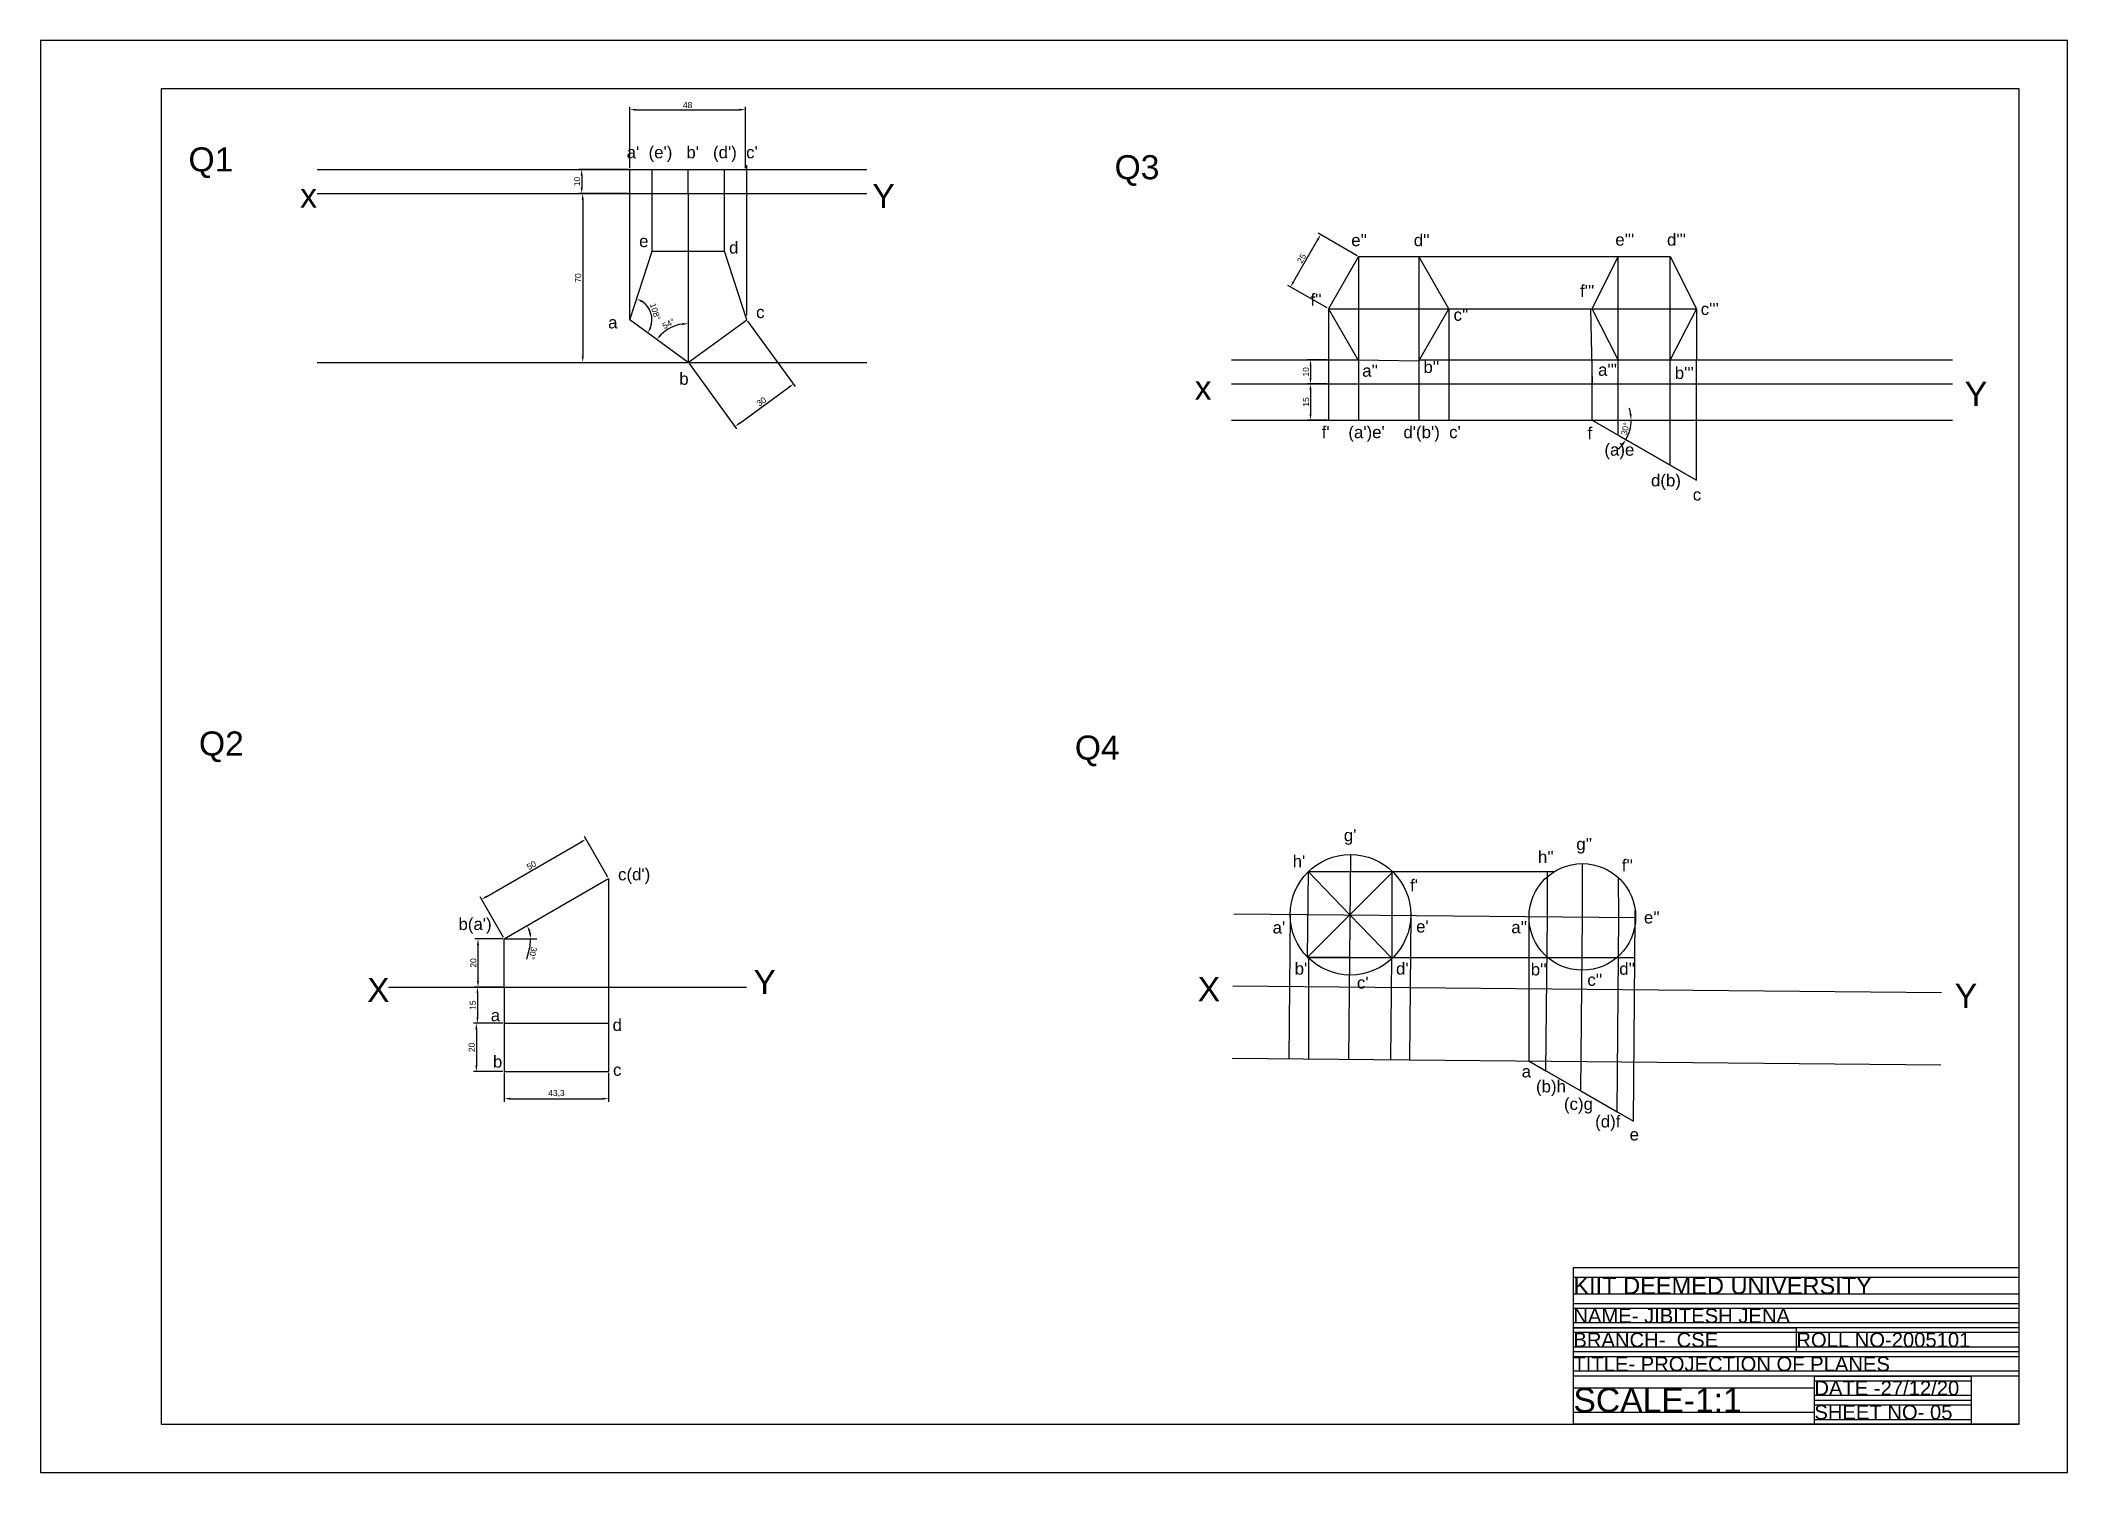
# Model space of a CAD drawing. Header units: millimetres. Extents: x 7 to 848, y -3 to 591.
import ezdxf

# ---------------------------------------------------------------- set-up
doc = ezdxf.new("R2010")
doc.units = ezdxf.units.MM
doc.layers.get('Defpoints').update_dxf_attribs({"color": 2})
doc.layers.add('points', color=200, linetype='Continuous')
doc.styles.get("Standard").update_dxf_attribs({"font": 'arial.ttf'})
doc.dimstyles.new('ISO-25', dxfattribs={"dimtxt": 2.5, "dimasz": 2.5, "dimexe": 1.25, "dimexo": 0.625, "dimtad": 1, "dimtxsty": 'Standard', "dimcen": 2.5, "dimadec": 0, "dimazin": 0, "dimtfac": 1, "dimtmove": 0, "dimatfit": 3, "dimfxl": 1, "dimarcsym": 0})

# ---------------------------------------------------------------- blocks, each defined once
blk = doc.blocks.new('*D1')
at = {"color": 0, "lineweight": -2, "transparency": 16777216}
blk.add_arc((275.57, 457.77), 16.1, 98.9081, 135.0919, dxfattribs=at)
at = {"color": 0, "transparency": 16777216}
for points in [[(273.05, 474.08), (273.11, 473.25), (275.57, 473.86)], [(264.49, 468.86), (263.85, 469.4), (262.55, 467.23)]]:
    blk.add_solid(points, dxfattribs=at)
at = {"layer": 'Defpoints', "color": 0, "transparency": 16777216}
for p in [(275.57, 527.77), (251.3, 475.4), (270.6, 473.07), (275.57, 457.77), (275.57, 457.77)]:
    blk.add_point(p, dxfattribs=at)
at = {"color": 0, "transparency": 16777216, "insert": (267.4, 473.8), "char_height": 2.5, "attachment_point": 5, "rotation": 27}
blk.add_mtext('54°', dxfattribs=at)
blk = doc.blocks.new('*D2')
at = {"color": 0, "lineweight": -2, "transparency": 16777216}
for p, q in [((231.78, 525.27), (231.78, 460.27)), ((232.05, 527.77), (233.03, 527.77)), ((232.05, 457.77), (233.03, 457.77))]:
    blk.add_line(p, q, dxfattribs=at)
at = {"color": 0, "transparency": 16777216}
for points in [[(231.36, 525.27), (232.2, 525.27), (231.78, 527.77)], [(231.36, 460.27), (232.2, 460.27), (231.78, 457.77)]]:
    blk.add_solid(points, dxfattribs=at)
at = {"layer": 'Defpoints', "color": 0, "transparency": 16777216}
for p in [(231.43, 527.77), (231.43, 457.77), (231.78, 457.77)]:
    blk.add_point(p, dxfattribs=at)
at = {"color": 0, "transparency": 16777216, "insert": (229.88, 492.77), "char_height": 2.5, "attachment_point": 5, "rotation": 90}
blk.add_mtext('70', dxfattribs=at)
blk = doc.blocks.new('*D3')
at = {"color": 0, "lineweight": -2, "transparency": 16777216}
blk.add_arc((251.3, 475.4), 9.2, 339.61076, 56.38924, dxfattribs=at)
at = {"color": 0, "transparency": 16777216}
for points in [[(256.21, 482.69), (256.58, 483.44), (254.14, 484.15)], [(260.29, 472), (259.56, 472.39), (258.75, 469.99)]]:
    blk.add_solid(points, dxfattribs=at)
at = {"layer": 'Defpoints', "color": 0, "transparency": 16777216}
for p in [(260.57, 503.93), (251.3, 475.4), (251.3, 475.4), (260.5, 475.4), (275.57, 457.77)]:
    blk.add_point(p, dxfattribs=at)
at = {"color": 0, "transparency": 16777216, "insert": (261.86, 478.83), "char_height": 2.5, "attachment_point": 5, "rotation": 288}
blk.add_mtext('108°', dxfattribs=at)
blk = doc.blocks.new('*D4')
at = {"color": 0, "lineweight": -2, "transparency": 16777216}
blk.add_line((209.91, 216.13), (208.51, 210.14), dxfattribs=at)
for start, end in [(13.10902, 16.89098), (346.89098, 0)]:
    blk.add_arc((199.24, 218.62), 10.95, start, end, dxfattribs=at)
at = {"color": 0, "transparency": 16777216}
for points in [[(209.34, 221.63), (210.1, 221.97), (208.73, 224.09)], [(210.32, 221.15), (209.49, 221.05), (210.19, 218.62)]]:
    blk.add_solid(points, dxfattribs=at)
at = {"layer": 'Defpoints', "color": 0, "transparency": 16777216}
for p in [(242.54, 243.62), (209.53, 222.36), (199.24, 218.62), (199.24, 218.62), (212.79, 218.62)]:
    blk.add_point(p, dxfattribs=at)
at = {"color": 0, "transparency": 16777216, "insert": (211.06, 212.71), "char_height": 2.5, "attachment_point": 5, "rotation": 256.89098}
blk.add_mtext('30°', dxfattribs=at)
blk = doc.blocks.new('*D5')
at = {"color": 0, "lineweight": -2, "transparency": 16777216}
for p, q in [((198.62, 218.62), (187.08, 218.62)), ((188.33, 216.12), (188.33, 201.12)), ((198.62, 198.62), (187.08, 198.62))]:
    blk.add_line(p, q, dxfattribs=at)
at = {"color": 0, "transparency": 16777216}
for points in [[(187.91, 216.12), (188.74, 216.12), (188.33, 218.62)], [(187.91, 201.12), (188.74, 201.12), (188.33, 198.62)]]:
    blk.add_solid(points, dxfattribs=at)
at = {"layer": 'Defpoints', "color": 0, "transparency": 16777216}
for p in [(199.24, 218.62), (188.33, 198.62), (199.24, 198.62)]:
    blk.add_point(p, dxfattribs=at)
at = {"color": 0, "transparency": 16777216, "insert": (186.42, 208.62), "char_height": 2.5, "attachment_point": 5, "rotation": 90}
blk.add_mtext('20', dxfattribs=at)
blk = doc.blocks.new('*D6')
at = {"color": 0, "lineweight": -2, "transparency": 16777216}
for p, q in [((198.62, 198.62), (186.85, 198.62)), ((188.1, 196.12), (188.1, 186.12)), ((198.62, 183.62), (186.85, 183.62))]:
    blk.add_line(p, q, dxfattribs=at)
at = {"color": 0, "transparency": 16777216}
for points in [[(187.68, 196.12), (188.52, 196.12), (188.1, 198.62)], [(187.68, 186.12), (188.52, 186.12), (188.1, 183.62)]]:
    blk.add_solid(points, dxfattribs=at)
at = {"layer": 'Defpoints', "color": 0, "transparency": 16777216}
for p in [(199.24, 198.62), (188.1, 183.62), (199.24, 183.62)]:
    blk.add_point(p, dxfattribs=at)
at = {"color": 0, "transparency": 16777216, "insert": (186.2, 191.12), "char_height": 2.5, "attachment_point": 5, "rotation": 90}
blk.add_mtext('15', dxfattribs=at)
blk = doc.blocks.new('*D7')
at = {"color": 0, "lineweight": -2, "transparency": 16777216}
for p, q in [((198.62, 183.62), (186.4, 183.62)), ((187.65, 181.12), (187.65, 166.12)), ((198.62, 163.62), (186.4, 163.62))]:
    blk.add_line(p, q, dxfattribs=at)
at = {"color": 0, "transparency": 16777216}
for points in [[(187.24, 181.12), (188.07, 181.12), (187.65, 183.62)], [(187.24, 166.12), (188.07, 166.12), (187.65, 163.62)]]:
    blk.add_solid(points, dxfattribs=at)
at = {"layer": 'Defpoints', "color": 0, "transparency": 16777216}
for p in [(199.24, 183.62), (187.65, 163.62), (199.24, 163.62)]:
    blk.add_point(p, dxfattribs=at)
at = {"color": 0, "transparency": 16777216, "insert": (185.75, 173.62), "char_height": 2.5, "attachment_point": 5, "rotation": 90}
blk.add_mtext('20', dxfattribs=at)
blk = doc.blocks.new('*D8')
at = {"color": 0, "lineweight": -2, "transparency": 16777216}
for p, q in [((199.24, 162.99), (199.24, 151.07)), ((242.54, 162.99), (242.54, 151.07)), ((201.74, 152.32), (240.04, 152.32))]:
    blk.add_line(p, q, dxfattribs=at)
at = {"color": 0, "transparency": 16777216}
for points in [[(201.74, 152.74), (201.74, 151.91), (199.24, 152.32)], [(240.04, 152.74), (240.04, 151.91), (242.54, 152.32)]]:
    blk.add_solid(points, dxfattribs=at)
at = {"layer": 'Defpoints', "color": 0, "transparency": 16777216}
for p in [(199.24, 163.62), (242.54, 163.62), (242.54, 152.32)]:
    blk.add_point(p, dxfattribs=at)
at = {"color": 0, "transparency": 16777216, "insert": (220.89, 154.45), "char_height": 2.5, "attachment_point": 5}
blk.add_mtext('43,3', dxfattribs=at)
blk = doc.blocks.new('*D9')
at = {"color": 0, "lineweight": -2, "transparency": 16777216}
for p, q in [((242.23, 244.16), (232.48, 261.05)), ((191.97, 236.21), (230.94, 258.71)), ((198.93, 219.16), (189.18, 236.05))]:
    blk.add_line(p, q, dxfattribs=at)
at = {"color": 0, "transparency": 16777216}
for points in [[(230.73, 259.07), (231.15, 258.35), (233.11, 259.96)], [(191.76, 236.57), (192.18, 235.85), (189.81, 234.96)]]:
    blk.add_solid(points, dxfattribs=at)
at = {"layer": 'Defpoints', "color": 0, "transparency": 16777216}
for p in [(233.11, 259.96), (242.54, 243.62), (199.24, 218.62)]:
    blk.add_point(p, dxfattribs=at)
at = {"color": 0, "transparency": 16777216, "insert": (210.51, 249.11), "char_height": 2.5, "attachment_point": 5, "rotation": 30}
blk.add_mtext('50', dxfattribs=at)
blk = doc.blocks.new('*D10')
at = {"color": 0, "lineweight": -2, "transparency": 16777216}
for p, q in [((300.21, 474.89), (319.92, 447.76)), ((275.94, 457.26), (295.65, 430.13)), ((296.94, 432.61), (317.16, 447.3))]:
    blk.add_line(p, q, dxfattribs=at)
at = {"color": 0, "transparency": 16777216}
for points in [[(316.92, 447.64), (317.41, 446.96), (319.19, 448.77)], [(296.69, 432.94), (297.18, 432.27), (294.92, 431.14)]]:
    blk.add_solid(points, dxfattribs=at)
at = {"layer": 'Defpoints', "color": 0, "transparency": 16777216}
for p in [(299.84, 475.4), (275.57, 457.77), (319.19, 448.77)]:
    blk.add_point(p, dxfattribs=at)
at = {"color": 0, "transparency": 16777216, "insert": (305.93, 441.49), "char_height": 2.5, "attachment_point": 5, "rotation": 36}
blk.add_mtext('30', dxfattribs=at)
blk = doc.blocks.new('*D14')
at = {"color": 0, "lineweight": -2, "transparency": 16777216}
for p, q in [((540.54, 458.84), (532.5, 458.84)), ((533.75, 456.34), (533.75, 451.34)), ((540.54, 448.84), (532.5, 448.84))]:
    blk.add_line(p, q, dxfattribs=at)
at = {"color": 0, "transparency": 16777216}
for points in [[(533.34, 456.34), (534.17, 456.34), (533.75, 458.84)], [(533.34, 451.34), (534.17, 451.34), (533.75, 448.84)]]:
    blk.add_solid(points, dxfattribs=at)
at = {"layer": 'Defpoints', "color": 0, "transparency": 16777216}
for p in [(541.17, 458.84), (533.75, 448.84), (541.17, 448.84)]:
    blk.add_point(p, dxfattribs=at)
at = {"color": 0, "transparency": 16777216, "insert": (531.85, 453.84), "char_height": 2.5, "attachment_point": 5, "rotation": 90}
blk.add_mtext('10', dxfattribs=at)
blk = doc.blocks.new('*D15')
at = {"color": 0, "lineweight": -2, "transparency": 16777216}
for p, q in [((540.54, 448.84), (532.5, 448.84)), ((533.75, 446.34), (533.75, 436.34)), ((540.54, 433.84), (532.5, 433.84))]:
    blk.add_line(p, q, dxfattribs=at)
at = {"color": 0, "transparency": 16777216}
for points in [[(533.34, 446.34), (534.17, 446.34), (533.75, 448.84)], [(533.34, 436.34), (534.17, 436.34), (533.75, 433.84)]]:
    blk.add_solid(points, dxfattribs=at)
at = {"layer": 'Defpoints', "color": 0, "transparency": 16777216}
for p in [(541.17, 448.84), (533.75, 433.84), (541.17, 433.84)]:
    blk.add_point(p, dxfattribs=at)
at = {"color": 0, "transparency": 16777216, "insert": (531.85, 441.34), "char_height": 2.5, "attachment_point": 5, "rotation": 90}
blk.add_mtext('15', dxfattribs=at)
blk = doc.blocks.new('*D16')
at = {"color": 0, "lineweight": -2, "transparency": 16777216}
for p, q in [((251.3, 538.39), (251.3, 563.83)), ((299.3, 538.39), (299.3, 563.83)), ((253.8, 562.58), (296.8, 562.58)), ((536.71, 508.57), (526.71, 491.25)), ((553.13, 501.97), (536.88, 511.36)), ((540.63, 480.32), (524.38, 489.71))]:
    blk.add_line(p, q, dxfattribs=at)
at = {"color": 0, "transparency": 16777216}
for points in [[(253.8, 563), (253.8, 562.16), (251.3, 562.58)], [(296.8, 563), (296.8, 562.16), (299.3, 562.58)], [(536.35, 508.78), (537.07, 508.36), (537.96, 510.73)], [(526.35, 491.46), (527.07, 491.04), (525.46, 489.08)]]:
    blk.add_solid(points, dxfattribs=at)
at = {"layer": 'Defpoints', "color": 0, "transparency": 16777216}
for p in [(299.3, 562.58), (251.3, 537.77), (299.3, 537.77), (553.67, 501.66), (525.46, 489.08), (541.17, 480.01)]:
    blk.add_point(p, dxfattribs=at)
at = {"color": 0, "transparency": 16777216, "insert": (275.3, 564.48), "char_height": 2.5, "attachment_point": 5}
blk.add_mtext('48', dxfattribs=at)
at = {"color": 0, "transparency": 16777216, "insert": (530.06, 500.86), "char_height": 2.5, "attachment_point": 5, "rotation": 60}
blk.add_mtext('25', dxfattribs=at)
blk = doc.blocks.new('*D17')
at = {"color": 0, "lineweight": -2, "transparency": 16777216}
blk.add_line((661.93, 427.28), (665.68, 425.11), dxfattribs=at)
for start, end in [(8.84973, 17.69947), (330, 0), (312.30053, 321.15027)]:
    blk.add_arc((650.57, 433.84), 16.2, start, end, dxfattribs=at)
at = {"color": 0, "transparency": 16777216}
for points in [[(666.99, 436.36), (666.16, 436.3), (666.77, 433.84)], [(662.84, 423.91), (663.53, 423.44), (664.6, 425.74)]]:
    blk.add_solid(points, dxfattribs=at)
at = {"layer": 'Defpoints', "color": 0, "transparency": 16777216}
for p in [(501.04, 433.84), (650.57, 433.84), (800.1, 433.84), (661.39, 427.59), (665.79, 428.3)]:
    blk.add_point(p, dxfattribs=at)
at = {"color": 0, "transparency": 16777216, "insert": (664.38, 430.14), "char_height": 2.5, "attachment_point": 5, "rotation": 75}
blk.add_mtext('30°', dxfattribs=at)
blk = doc.blocks.new('*D18')
at = {"color": 0, "lineweight": -2, "transparency": 16777216}
for p, q in [((250.68, 537.77), (230.11, 537.77)), ((231.36, 535.27), (231.36, 530.27)), ((250.68, 527.77), (230.11, 527.77))]:
    blk.add_line(p, q, dxfattribs=at)
at = {"color": 0, "transparency": 16777216}
for points in [[(230.95, 535.27), (231.78, 535.27), (231.36, 537.77)], [(230.95, 530.27), (231.78, 530.27), (231.36, 527.77)]]:
    blk.add_solid(points, dxfattribs=at)
at = {"layer": 'Defpoints', "color": 0, "transparency": 16777216}
for p in [(251.3, 537.77), (231.36, 527.77), (251.3, 527.77)]:
    blk.add_point(p, dxfattribs=at)
at = {"color": 0, "transparency": 16777216, "insert": (229.46, 532.77), "char_height": 2.5, "attachment_point": 5, "rotation": 90}
blk.add_mtext('10', dxfattribs=at)

msp = doc.modelspace()

# ---------------------------------------------------------------- linework, layer by layer
for p, q in [((847.825, 591.267), (6.825, 591.267)), ((6.825, 591.267), (6.825, -2.733)), ((847.825, -2.733), (847.825, 591.267)), ((56.825, 571.267), (56.825, 17.267)), ((827.825, 571.267), (56.825, 571.267)), ((827.825, 17.267), (827.825, 571.267)), ((299.841, 477.205), (299.841, 539.571)), ((121.65, 537.765), (260.571, 537.765)), ((251.3, 475.399), (251.3, 537.765)), ((260.571, 503.931), (260.571, 537.765)), ((275.571, 527.765), (275.571, 537.765)), ((290.571, 503.931), (290.571, 537.765)), ((290.571, 537.765), (349.651, 537.765)), ((121.65, 527.765), (349.651, 527.765)), ((275.571, 527.765), (275.571, 457.765)), ((553.67, 501.662), (553.67, 433.839)), ((578.67, 501.662), (578.67, 433.839)), ((578.67, 501.662), (661.393, 501.662)), ((661.393, 427.589), (661.393, 501.662)), ((683.044, 415.089), (683.044, 501.662)), ((541.17, 480.012), (541.17, 433.839)), ((541.17, 480.012), (693.869, 480.012)), ((591.17, 480.012), (591.17, 433.839)), ((649.93, 480.012), (650.568, 448.839)), ((693.869, 480.012), (693.869, 458.839)), ((121.65, 457.765), (349.651, 457.765)), ((501.039, 458.839), (553.67, 458.839)), ((578.67, 458.839), (661.393, 458.839)), ((650.568, 433.839), (650.568, 458.839)), ((683.044, 458.839), (800.097, 458.839)), ((693.869, 408.839), (693.869, 458.839)), ((501.039, 448.839), (800.097, 448.839)), ((501.039, 433.839), (800.097, 433.839)), ((550.33, 253.615), (549.536, 168.62)), ((532.535, 211.056), (532.866, 246.504)), ((550.096, 228.618), (532.752, 246.622)), ((532.866, 246.504), (567.565, 246.504)), ((532.866, 246.504), (634.872, 246.504)), ((550.096, 228.618), (567.774, 246.295)), ((567.565, 246.504), (567.565, 210.733)), ((632.031, 227.853), (632.031, 246.504)), ((646.544, 227.717), (646.544, 249.835)), ((661.684, 227.576), (661.587, 243.931)), ((242.544, 243.618), (242.544, 183.618)), ((501.874, 229.068), (668.661, 227.51)), ((525.33, 228.615), (524.772, 168.851)), ((525.33, 228.615), (525.33, 228.849)), ((550.096, 228.618), (532.419, 210.94)), ((550.096, 228.618), (567.441, 210.613)), ((575.329, 228.382), (574.768, 168.385)), ((575.329, 228.382), (575.329, 228.849)), ((624.428, 167.921), (624.428, 227.924)), ((631.434, 163.876), (632.031, 227.853)), ((645.87, 155.541), (646.544, 227.717)), ((660.931, 146.846), (661.684, 227.576)), ((667.712, 142.931), (668.501, 227.512)), ((668.501, 227.512), (668.501, 230.378)), ((199.243, 198.618), (199.243, 218.618)), ((199.243, 218.618), (212.791, 218.618)), ((532.419, 210.94), (668.347, 210.94)), ((567.565, 210.733), (532.535, 211.056)), ((532.866, 211.387), (532.866, 168.851)), ((567.323, 210.735), (566.929, 168.458)), ((151.181, 198.618), (299.742, 198.618)), ((199.243, 198.618), (199.243, 183.618)), ((199.243, 198.618), (199.243, 183.618)), ((501.594, 199.069), (795.551, 196.324)), ((199.243, 183.618), (199.243, 163.618)), ((199.243, 183.618), (242.544, 183.618)), ((501.314, 169.07), (795.271, 166.326)), ((624.428, 167.921), (667.712, 142.931)), ((624.428, 167.921), (631.434, 163.876)), ((631.434, 163.876), (645.87, 155.541)), ((631.434, 163.876), (645.87, 155.541)), ((645.87, 155.541), (660.931, 146.846)), ((645.87, 155.541), (660.931, 146.846)), ((660.931, 146.846), (667.712, 142.931)), ((642.825, 17.267), (642.825, 82.267)), ((642.825, 82.267), (827.825, 82.267)), ((642.825, 78.267), (827.825, 78.267)), ((827.825, 71.267), (642.825, 71.267)), ((827.825, 67.267), (642.825, 67.267)), ((827.825, 65.267), (642.825, 65.267)), ((827.825, 59.267), (642.825, 59.267)), ((827.825, 57.267), (642.825, 57.267)), ((642.825, 57.267), (735.325, 57.267)), ((827.825, 55.267), (642.825, 55.267)), ((735.325, 57.267), (735.325, 47.267)), ((827.825, 49.267), (642.825, 49.267)), ((827.825, 47.267), (642.825, 47.267)), ((827.825, 45.267), (642.825, 45.267)), ((827.825, 39.267), (642.825, 39.267)), ((827.825, 37.267), (642.825, 37.267)), ((827.825, 37.267), (642.825, 37.267)), ((742.825, 17.267), (742.825, 37.267)), ((742.825, 37.267), (807.825, 37.267)), ((742.825, 35.267), (807.825, 35.267)), ((807.825, 37.267), (807.825, 17.267)), ((742.825, 32.267), (642.825, 32.267)), ((742.825, 29.267), (807.825, 29.267)), ((742.825, 27.267), (807.825, 27.267)), ((742.825, 25.267), (807.825, 25.267)), ((56.825, 17.267), (827.825, 17.267)), ((642.825, 22.267), (742.825, 22.267)), ((827.825, 17.267), (642.825, 17.267)), ((642.825, 17.267), (742.825, 17.267)), ((742.825, 19.267), (807.825, 19.267)), ((742.825, 17.267), (807.825, 17.267)), ((6.825, -2.733), (847.825, -2.733))]:
    msp.add_line(p, q)
msp.add_lwpolyline([(199.243, 218.618), (242.544, 243.618)])
for centre, radius in [((550.33, 228.615), 25), ((646.544, 227.717), 22.118)]:
    msp.add_circle(centre, radius)
at = {"layer": 'points', "color": 0}
for p, q in [((260.571, 537.765), (290.571, 537.765)), ((260.571, 503.931), (290.571, 503.931)), ((553.67, 501.662), (541.17, 480.012)), ((553.67, 501.662), (578.67, 501.662)), ((650.568, 480.012), (661.393, 501.662)), ((661.393, 501.662), (683.044, 501.662)), ((683.044, 501.662), (693.869, 480.012)), ((661.393, 458.839), (650.568, 480.012)), ((693.869, 480.012), (683.044, 458.839)), ((553.67, 458.839), (578.67, 458.361)), ((661.393, 458.839), (683.044, 458.839)), ((650.568, 433.839), (661.393, 427.589)), ((661.393, 427.589), (683.044, 415.089)), ((683.044, 415.089), (693.869, 408.839)), ((242.544, 183.618), (242.544, 163.618)), ((199.243, 163.618), (242.544, 163.618))]:
    msp.add_line(p, q, dxfattribs=at)
for points in [[(275.571, 457.765), (251.3, 475.399), (260.571, 503.931)], [(275.571, 457.765), (299.841, 475.399), (290.571, 503.931)], [(553.67, 501.662), (541.17, 480.012), (553.67, 458.361)], [(578.67, 458.361), (591.17, 480.012), (578.67, 501.662)]]:
    msp.add_lwpolyline(points, dxfattribs=at)
at = {"layer": 'points'}
msp.add_lwpolyline([(650.568, 433.839), (693.869, 408.839)], dxfattribs=at)

# ---------------------------------------------------------------- texts
at = {"attachment_point": 1}
for s, width, heights, insert, char_height in [("a'  (e')   b'   (d')  c'", 62.45254, [0], (250.009, 547.41), 5), ('Q3', 38.37037, [0], (452.447, 543.713), 10), ('x', 10.51696, [0], (114.542, 532), 10), ('  e', 9.27051, [0], (251.3, 510.584), 5), (' d', 9.27051, [0], (290.571, 507.885), 5), (" e''          d''", 36.42004, [0], (548.707, 510.955), 5), ("   e'''       d'''", 39.75414, [0], (654.38, 511.171), 5), ("f'''", 7.16995, [0], (645.595, 489.885), 5), ('  c', 18.14954, [0], (299.841, 481.116), 5), ("f''", 7.42142, [0], (533.748, 486.263), 5), (" c''", 11.29973, [0], (591.17, 480.012), 5), ("c'''", 9.22472, [0], (695.672, 482.424), 5), ('{\\H2x;a}', 7.43038, [0], (242.336, 476.842), 2.5), ("a''  ", 119.0155, [0], (555.21, 456.807), 5), (" b''", 12.5, [0], (578.67, 458.361), 5), ("a'''", 25.25815, [0], (653.062, 457.188), 5), ("b'''", 38.43633, [0], (684.909, 455.872), 5), ('b', 5.40391, [0], (271.832, 453.447), 5), ('x', 45.15681, [0], (485.703, 452.244), 10), ('Y', 84.34951, [0], (805.209, 449.691), 10), ("f'    (a')e'    d'(b')  c'", 59.27128, [0], (538.424, 431.306), 5), ('f', 24.59925, [0], (648.669, 430.855), 5), ('d(b)', 45.46468, [0], (675.026, 411.325), 5), ('c', 10.77976, [0], (692.369, 405.428), 5), ('Q4', 46.6272, [0], (435.953, 302.944), 10), ("g'", 37.89494, [0], (547.59, 264.115), 5), ("h'", 44.97421, [0], (526.352, 253.298), 5), ("h''", 24.01254, [0], (628.12, 255.082), 5), ("g''", 26.44078, [0], (644.039, 260.473), 5), ("c(d')", 6.8025, [0], (246.45, 247.889), 5), ("f''", 15.37882, [0], (662.925, 251.577), 5), ("f'", 30.39924, [0], (575.074, 243.312), 5), ("b(a')", 16.55274, [2.718], (180.239, 227.274), 5), ("e''", 29.67842, [0], (672.098, 230.012), 5), ("a'", 114.51768, [0], (518.024, 225.838), 5), ("e'", 26.23496, [0], (577.573, 226.254), 5), ("a''", 24.01254, [0], (617.058, 225.969), 5), ('X', 8.27272, [0], (142.32, 202.41), 10), ('Y', 14.98034, [0], (302.632, 205.761), 10), ('X', 34.7986, [0], (486.942, 202.729), 10), ("b'", 43.72493, [0], (527.185, 208.779), 5), ("c'", 29.56638, [0], (553.003, 202.955), 5), ("d'", 29.56638, [0], (569.244, 208.779), 5), ("b''", 15.91843, [0], (625.152, 208.447), 5), ("c''", 14.0298, [0], (648.625, 204.134), 5), ("d''", 17.26745, [0], (661.846, 208.717), 5), ('Y', 28.38834, [0], (801.045, 199.984), 10), ('a', 5.62583, [0], (193.617, 189.443), 5), ('d', 12.01774, [0], (244.182, 185.43), 5), ('b', 18.13999, [0], (194.524, 170.188), 5), ('c', 8.66737, [0], (244.358, 166.79), 5), ('a', 13.22039, [0], (621.375, 166.126), 5), ('(b)h', 25.63137, [0], (627.311, 159.926), 5), ('(c)g', 26.98038, [0], (638.912, 152.647), 5), ('(d)f', 31.83686, [0], (651.863, 145.369), 5), ('e', 19.15608, [0], (666.162, 139.978), 5), ('KIIT DEEMED UNIVERSITY', 185, [0], (642.825, 78.267), 7), ('NAME- JIBITESH JENA', 185, [0], (642.825, 65.267), 6), ('BRANCH-  CSE', 92.5, [0], (642.825, 55.267), 6), ('ROLL NO-2005101', 92.5, [0], (735.325, 55.267), 6), ('TITLE- PROJECTION OF PLANES', 185, [0], (642.825, 45.267), 6), ('DATE -27/12/20', 65, [0], (742.825, 35.267), 6), ('SCALE-1:1', 185, [0], (642.825, 32.267), 10), ('SHEET NO- 05', 65, [0], (742.825, 25.267), 6)]:
    msp.add_mtext_dynamic_manual_height_columns(s, width=width, gutter_width=12.5, heights=heights, dxfattribs=dict(at, insert=insert, char_height=char_height))
at = {"color": 0, "insert": (655.698, 424.053), "char_height": 5, "attachment_point": 1}
msp.add_mtext_dynamic_manual_height_columns('(a)e', width=54.46977, gutter_width=12.5, heights=[0], dxfattribs=at)
at = {"layer": 'points', "color": 0, "char_height": 10, "attachment_point": 1}
for s, width, insert in [('{\\C0;Q1}', 35.25038, (68.201, 546.946)), ('{\\C0;Y}', 19.36084, (351.966, 531.739)), ('{\\C0;Q2}', 56.2603, (72.551, 304.654))]:
    msp.add_mtext_dynamic_manual_height_columns(s, width=width, gutter_width=12.5, heights=[0], dxfattribs=dict(at, insert=insert))

# ---------------------------------------------------------------- dimensions: what is measured, and where the dimension line sits
for p1, p2, distance, picture, middle in [((553.67, 501.662), (541.17, 480.012), -18.141, '*D16', (530.062, 500.858)), ((275.571, 457.765), (299.841, 475.399), -32.913, '*D10', (305.934, 441.494)), ((199.243, 218.618), (242.544, 243.618), 18.875, '*D9', (210.505, 249.111))]:
    dim = msp.add_aligned_dim(p1=p1, p2=p2, distance=distance, dimstyle='ISO-25')
    dim.commit()
    dim.dimension.update_dxf_attribs({"geometry": picture, "text_midpoint": middle})
for base, p1, p2, picture, middle in [((299.3, 562.58), (251.3, 537.765), (299.3, 537.765), '*D16', (275.3, 564.482)), ((242.544, 152.322), (199.243, 163.618), (242.544, 163.618), '*D8', (220.894, 154.45))]:
    dim = msp.add_linear_dim(base=base, p1=p1, p2=p2, dimstyle='ISO-25')
    dim.commit()
    dim.dimension.update_dxf_attribs({"geometry": picture, "text_midpoint": middle})
for base, p1, p2, picture, middle in [((231.363, 527.765), (251.3, 537.765), (251.3, 527.765), '*D18', (229.461, 532.765)), ((231.779, 457.765), (231.429, 527.765), (231.429, 457.765), '*D2', (229.878, 492.765)), ((533.753, 448.839), (541.17, 458.839), (541.17, 448.839), '*D14', (531.852, 453.839)), ((533.753, 433.839), (541.17, 448.839), (541.17, 433.839), '*D15', (531.852, 441.339)), ((188.325, 198.618), (199.243, 218.618), (199.243, 198.618), '*D5', (186.424, 208.618)), ((188.101, 183.618), (199.243, 198.618), (199.243, 183.618), '*D6', (186.199, 191.118)), ((187.653, 163.618), (199.243, 183.618), (199.243, 163.618), '*D7', (185.751, 173.618))]:
    dim = msp.add_linear_dim(base=base, p1=p1, p2=p2, angle=90, dimstyle='ISO-25')
    dim.commit()
    dim.dimension.update_dxf_attribs({"geometry": picture, "text_midpoint": middle})
for base, line1, line2, picture, middle in [((270.597, 473.073), ((275.571, 527.765), (275.571, 457.765)), ((275.571, 457.765), (251.3, 475.399)), '*D1', (267.402, 473.797)), ((260.504, 475.399), ((275.571, 457.765), (251.3, 475.399)), ((251.3, 475.399), (260.571, 503.931)), '*D3', (261.862, 478.831)), ((665.793, 428.298), ((650.568, 433.839), (661.393, 427.589)), ((501.039, 433.839), (800.097, 433.839)), '*D17', (664.38, 430.138)), ((209.533, 222.363), ((199.243, 218.618), (212.791, 218.618)), ((199.243, 218.618), (242.544, 243.618)), '*D4', (211.063, 212.707))]:
    dim = msp.add_angular_dim_2l(base=base, line1=line1, line2=line2, dimstyle='ISO-25')
    dim.commit()
    dim.dimension.update_dxf_attribs({"geometry": picture, "text_midpoint": middle})

doc.saveas('drawing.dxf')
